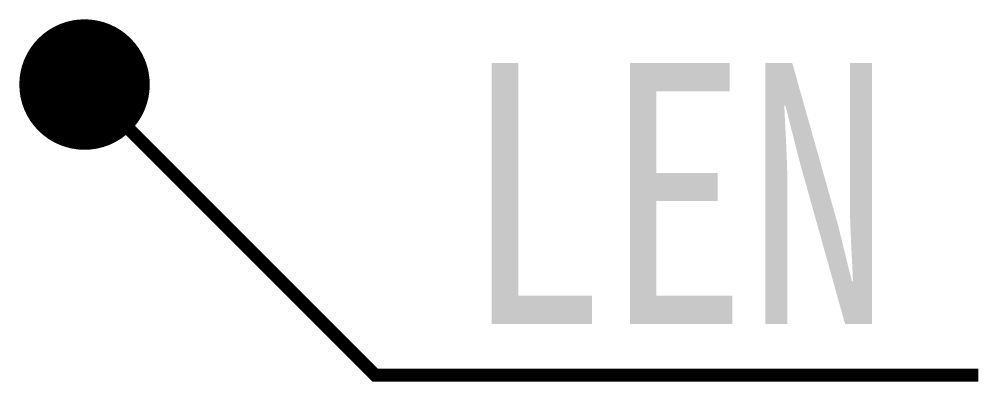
# Model space of a CAD drawing. Header units: inches. Extents: x -0.5 to 6.9, y -2.28 to 0.5.
import ezdxf
from ezdxf.enums import TextEntityAlignment as Align

# ---------------------------------------------------------------- set-up
doc = ezdxf.new("R2010")
doc.units = ezdxf.units.IN
doc.header["$MEASUREMENT"] = 0
doc.styles.add('TUKOU', font='', dxfattribs={"width": 0.83})
doc.styles.get('TUKOU').set_extended_font_data('SimSun')

msp = doc.modelspace()

# ---------------------------------------------------------------- linework, layer by layer
at = {"const_width": 0.5}
msp.add_lwpolyline([(-0.25, 0, 1), (0.25, 0, 1)], format="xyb", close=True, dxfattribs=at)
at = {"color": 7}
msp.add_lwpolyline([(0, 0, 0.1, 0.1, 0), (2.2274, -2.2274, 0.1, 0.1, 0), (6.85, -2.2274, 0, 0, 0)], format="xyseb", dxfattribs=at)

# ---------------------------------------------------------------- texts
at = {"color": 7, "style": 'TUKOU', "width": 0.8}
msp.add_attdef('LEN', text='888', height=2, dxfattribs=at).set_placement((4.5387, -0.8343), align=Align.MIDDLE_CENTER)

doc.saveas('drawing.dxf')
